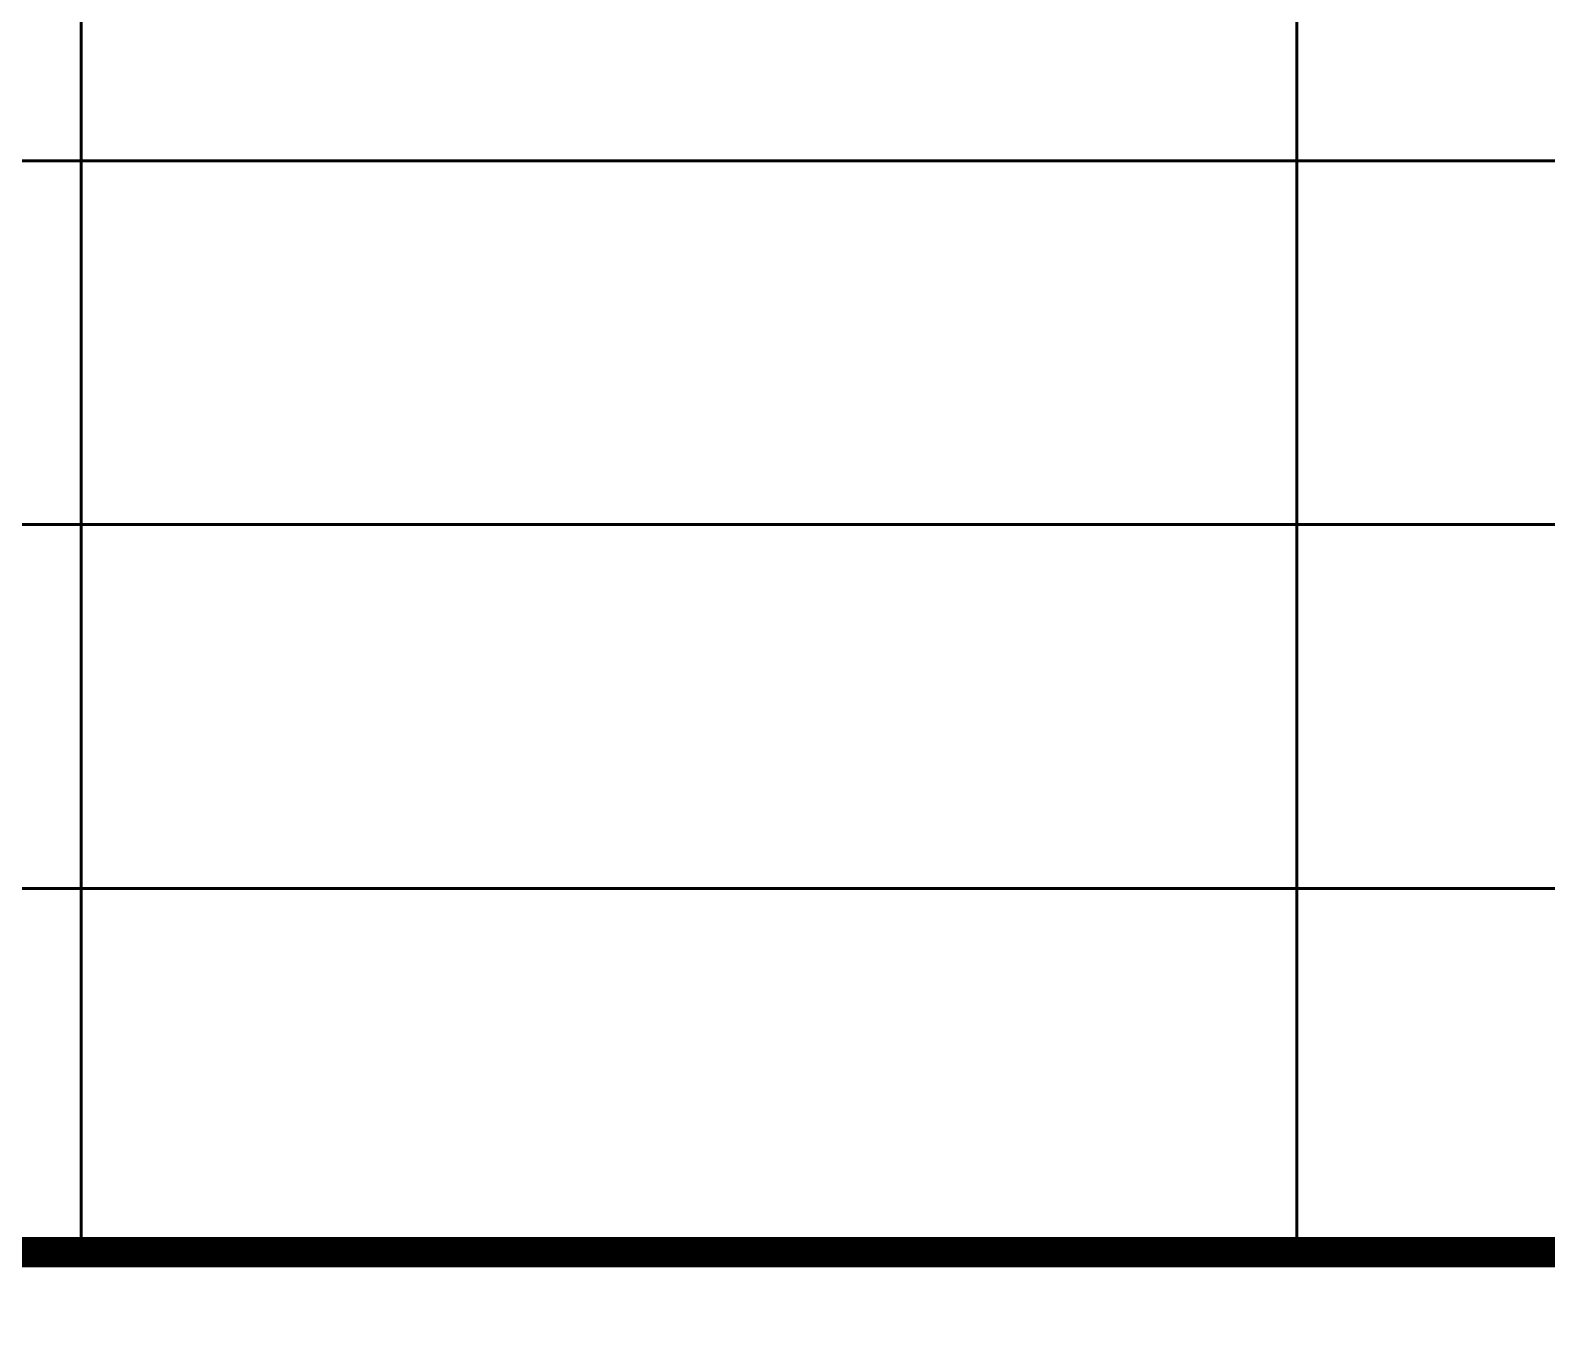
# Model space of a CAD drawing. Extents: x -186194 to 139607, y -228907 to -26595.
# Drawn here: x 132106 to 135856, y -152507 to -149305 of the extents above; entities that cross this region are included whole.
import ezdxf

# ---------------------------------------------------------------- set-up
doc = ezdxf.new("R2010")
doc.units = 0
doc.header["$LTSCALE"] = 10
doc.header["$MEASUREMENT"] = 0

# ---------------------------------------------------------------- blocks, each defined once
blk = doc.blocks.new('图签信息')
at = {"const_width": 0.5}
for points in [[(-65, 574), (-65, 500.5), (0, 500.5), (0, 574)], [(-65, 0), (0, 0), (0, 500.5), (-65, 500.5)]]:
    blk.add_lwpolyline(points, close=True, dxfattribs=at)
at = {"const_width": 0.05}
for points in [[(-39.145, 566.5), (-39.145, 500.5)], [(-19.101, 566.5), (-19.101, 500.5)], [(-65, 518.5), (0, 518.5)], [(-65, 512.5), (0, 512.5)], [(-65, 512.5), (0, 512.5)], [(-65, 506.5), (0, 506.5)], [(-65, 500.5), (0, 500.5)]]:
    blk.add_lwpolyline(points, dxfattribs=at)

msp = doc.modelspace()

# ---------------------------------------------------------------- block references
at = {"xscale": 150, "yscale": 150, "zscale": 150}
msp.add_blockref('图签信息', (138103.2, -227402.8), dxfattribs=at)

doc.saveas('drawing.dxf')
